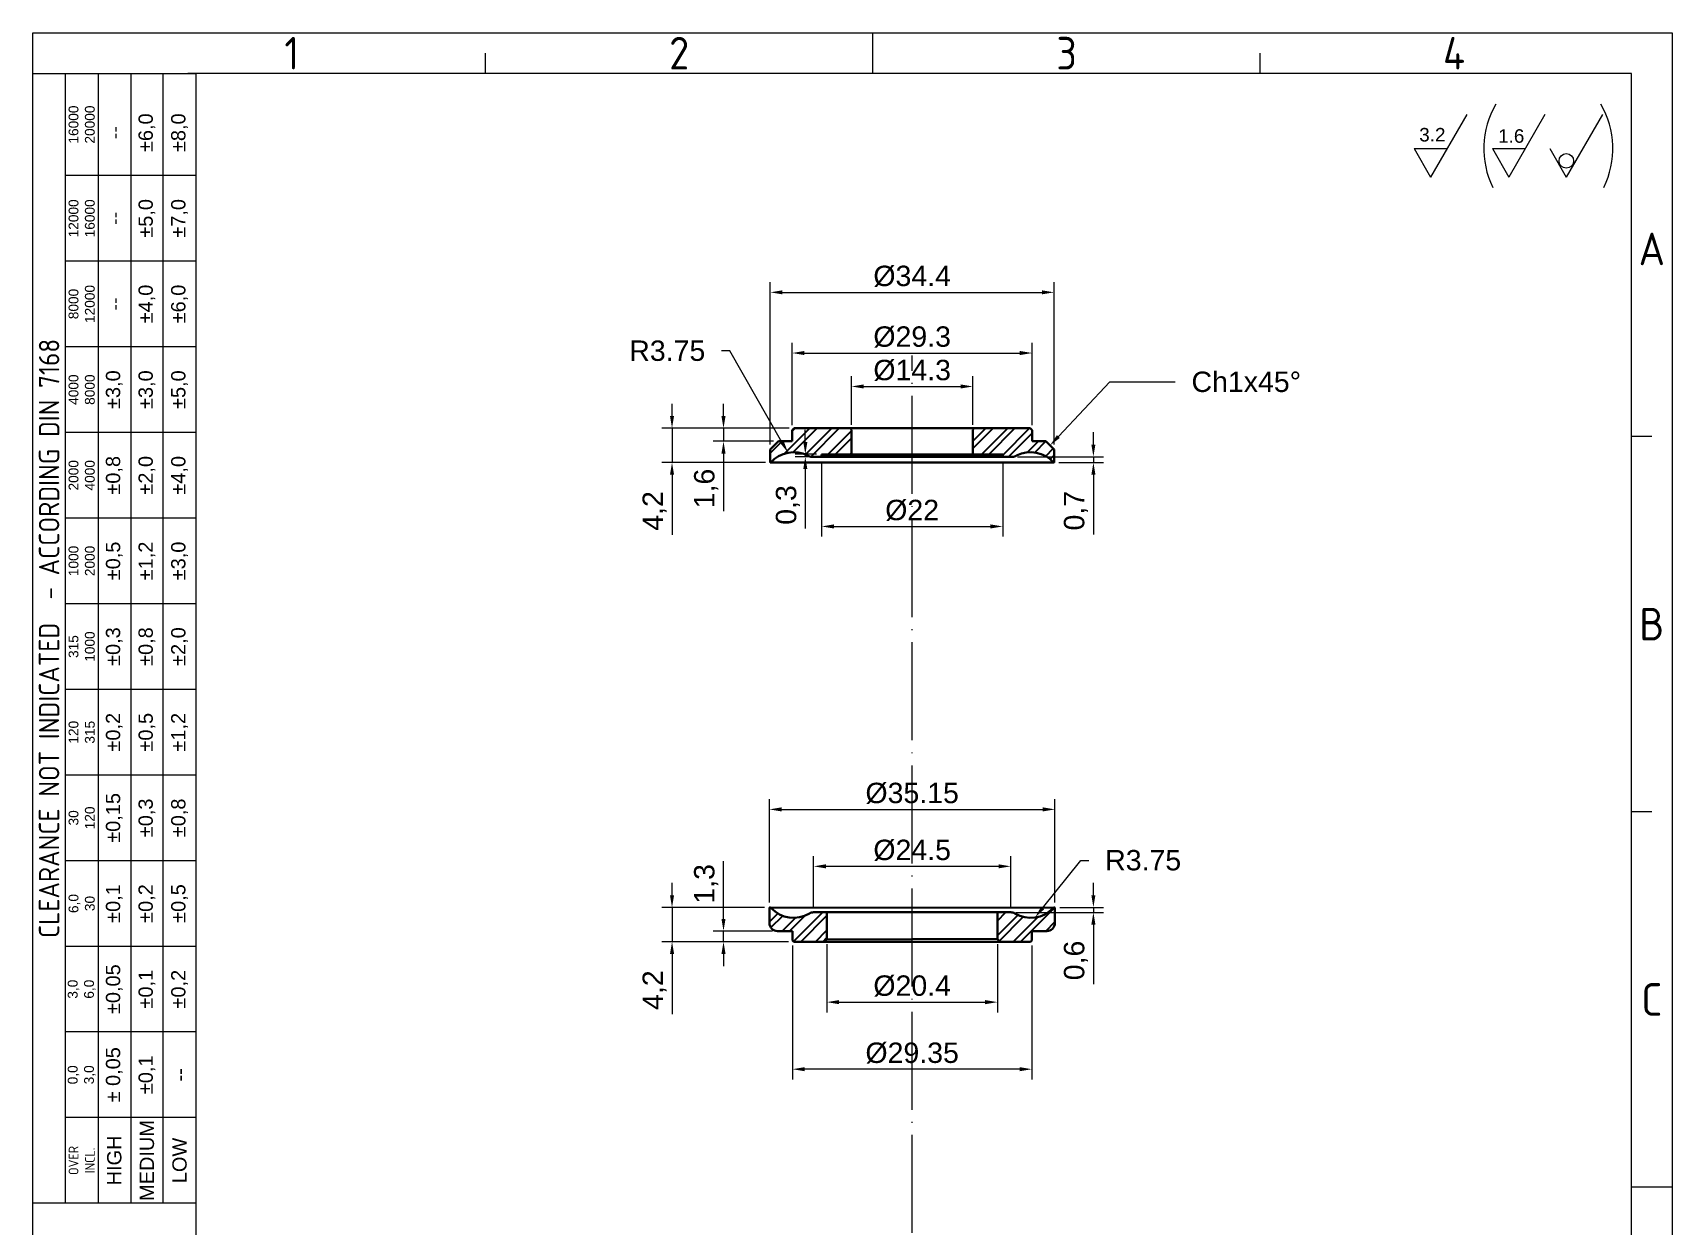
# Model space of a CAD drawing. Header units: millimetres. Extents: x 3311 to 3512, y 1102 to 1383.
# Drawn here: x 3311 to 3512, y 1236.2 to 1382.5 of the extents above; entities that cross this region are included whole.
import ezdxf
from ezdxf import colors
from ezdxf.entities.mleader import LeaderData, LeaderLine
from ezdxf.enums import TextEntityAlignment as Align
from ezdxf.math import Vec2, Vec3

# ---------------------------------------------------------------- set-up
doc = ezdxf.new("R2010")
doc.units = ezdxf.units.MM
doc.linetypes.add('ACAD_ISO04W100', pattern=[30, 24, -3, 0, -3])
for name, color, linetype, lineweight in [('AM_0', 7, 'Continuous', 40), ('AM_4', 1, 'ACAD_ISO04W100', 25), ('AM_5', 3, 'Continuous', 25), ('AM_7', 4, 'Continuous', 35)]:
    doc.layers.add(name, color=color, linetype=linetype, lineweight=lineweight)
doc.styles.add('ACISOTS', font='isocp.shx', dxfattribs={"height": 1})
doc.styles.get("Standard").update_dxf_attribs({"font": 'arial.ttf'})
doc.dimstyles.new('ISO-25', dxfattribs={"dimtxt": 2.5, "dimasz": 1.5, "dimexe": 1.25, "dimexo": 0.625, "dimtad": 1, "dimtxsty": 'Standard', "dimcen": 2.5, "dimadec": 0, "dimazin": 0, "dimtfac": 1, "dimtmove": 0, "dimatfit": 3, "dimfxl": 1, "dimarcsym": 0})

# ---------------------------------------------------------------- blocks, each defined once
blk = doc.blocks.new('*D11')
at = {"layer": 'AM_5', "color": 0, "lineweight": -2}
for p, q in [((3401.44, 1332.08), (3401.44, 1351.97)), ((3402.94, 1350.72), (3434.74, 1350.72)), ((3436.24, 1332.08), (3436.24, 1351.97))]:
    blk.add_line(p, q, dxfattribs=at)
at = {"layer": 'AM_5', "color": 0}
for points in [[(3402.94, 1350.97), (3402.94, 1350.47), (3401.44, 1350.72)], [(3434.74, 1350.97), (3434.74, 1350.47), (3436.24, 1350.72)]]:
    blk.add_solid(points, dxfattribs=at)
at = {"layer": 'Defpoints', "color": 0}
for p in [(3436.24, 1350.72), (3401.44, 1331.46), (3436.24, 1331.46)]:
    blk.add_point(p, dxfattribs=at)
at = {"layer": 'AM_5', "color": 0, "insert": (3418.84, 1352.69), "char_height": 2.5, "attachment_point": 5}
blk.add_mtext('%%C34.4', dxfattribs=at)
blk = doc.blocks.new('*D12')
at = {"layer": 'AM_5', "color": 0, "lineweight": -2}
for p, q in [((3404.14, 1334.43), (3404.14, 1344.53)), ((3405.64, 1343.28), (3432.04, 1343.28)), ((3433.54, 1334.43), (3433.54, 1344.53))]:
    blk.add_line(p, q, dxfattribs=at)
at = {"layer": 'AM_5', "color": 0}
for points in [[(3405.64, 1343.53), (3405.64, 1343.03), (3404.14, 1343.28)], [(3432.04, 1343.53), (3432.04, 1343.03), (3433.54, 1343.28)]]:
    blk.add_solid(points, dxfattribs=at)
at = {"layer": 'Defpoints', "color": 0}
for p in [(3433.54, 1343.28), (3404.14, 1333.81), (3433.54, 1333.81)]:
    blk.add_point(p, dxfattribs=at)
at = {"layer": 'AM_5', "color": 0, "insert": (3418.84, 1345.25), "char_height": 2.5, "attachment_point": 5}
blk.add_mtext('%%C29.3', dxfattribs=at)
blk = doc.blocks.new('*D14')
at = {"layer": 'AM_5', "color": 0, "lineweight": -2}
for p, q in [((3389.4, 1335.56), (3389.4, 1337.06)), ((3403.77, 1334.06), (3388.15, 1334.06)), ((3389.4, 1334.06), (3389.4, 1329.86)), ((3400.87, 1329.86), (3388.15, 1329.86)), ((3389.4, 1328.36), (3389.4, 1320.98))]:
    blk.add_line(p, q, dxfattribs=at)
at = {"layer": 'AM_5', "color": 0}
for points in [[(3389.15, 1335.56), (3389.65, 1335.56), (3389.4, 1334.06)], [(3389.15, 1328.36), (3389.65, 1328.36), (3389.4, 1329.86)]]:
    blk.add_solid(points, dxfattribs=at)
at = {"layer": 'Defpoints', "color": 0}
for p in [(3404.39, 1334.06), (3389.4, 1329.86), (3401.5, 1329.86)]:
    blk.add_point(p, dxfattribs=at)
at = {"layer": 'AM_5', "color": 0, "insert": (3387.27, 1323.92), "char_height": 2.5, "attachment_point": 5, "rotation": 90}
blk.add_mtext('4,2', dxfattribs=at)
blk = doc.blocks.new('*D15')
at = {"layer": 'AM_5', "color": 0, "lineweight": -2}
for p, q in [((3395.71, 1335.56), (3395.71, 1337.06)), ((3403.77, 1334.06), (3394.46, 1334.06)), ((3395.71, 1334.06), (3395.71, 1332.46)), ((3401.82, 1332.46), (3394.46, 1332.46)), ((3395.71, 1330.96), (3395.71, 1323.89))]:
    blk.add_line(p, q, dxfattribs=at)
at = {"layer": 'AM_5', "color": 0}
for points in [[(3395.46, 1335.56), (3395.96, 1335.56), (3395.71, 1334.06)], [(3395.46, 1330.96), (3395.96, 1330.96), (3395.71, 1332.46)]]:
    blk.add_solid(points, dxfattribs=at)
at = {"layer": 'Defpoints', "color": 0}
for p in [(3404.39, 1334.06), (3395.71, 1332.46), (3402.44, 1332.46)]:
    blk.add_point(p, dxfattribs=at)
at = {"layer": 'AM_5', "color": 0, "insert": (3393.58, 1326.67), "char_height": 2.5, "attachment_point": 5, "rotation": 90}
blk.add_mtext('1,6', dxfattribs=at)
blk = doc.blocks.new('*D16')
at = {"layer": 'AM_5', "color": 0, "lineweight": -2}
for p, q in [((3407.74, 1329.93), (3407.74, 1320.77)), ((3429.94, 1329.93), (3429.94, 1320.77)), ((3409.24, 1322.02), (3428.44, 1322.02))]:
    blk.add_line(p, q, dxfattribs=at)
at = {"layer": 'AM_5', "color": 0}
for points in [[(3409.24, 1322.27), (3409.24, 1321.77), (3407.74, 1322.02)], [(3428.44, 1322.27), (3428.44, 1321.77), (3429.94, 1322.02)]]:
    blk.add_solid(points, dxfattribs=at)
at = {"layer": 'Defpoints', "color": 0}
for p in [(3407.74, 1330.56), (3429.94, 1330.56), (3429.94, 1322.02)]:
    blk.add_point(p, dxfattribs=at)
at = {"layer": 'AM_5', "color": 0, "insert": (3418.84, 1323.99), "char_height": 2.5, "attachment_point": 5}
blk.add_mtext('%%C22', dxfattribs=at)
blk = doc.blocks.new('*D17')
at = {"layer": 'AM_5', "color": 0, "lineweight": -2}
for p, q in [((3405.74, 1332.36), (3405.74, 1333.86)), ((3407.12, 1330.86), (3404.49, 1330.86)), ((3405.74, 1330.86), (3405.74, 1330.56)), ((3407.12, 1330.56), (3404.49, 1330.56)), ((3405.74, 1329.06), (3405.74, 1321.75))]:
    blk.add_line(p, q, dxfattribs=at)
at = {"layer": 'AM_5', "color": 0}
for points in [[(3405.49, 1332.36), (3405.99, 1332.36), (3405.74, 1330.86)], [(3405.49, 1329.06), (3405.99, 1329.06), (3405.74, 1330.56)]]:
    blk.add_solid(points, dxfattribs=at)
at = {"layer": 'Defpoints', "color": 0}
for p in [(3407.74, 1330.86), (3405.74, 1330.56), (3407.74, 1330.56)]:
    blk.add_point(p, dxfattribs=at)
at = {"layer": 'AM_5', "color": 0, "insert": (3403.61, 1324.65), "char_height": 2.5, "attachment_point": 5, "rotation": 90}
blk.add_mtext('0,3', dxfattribs=at)
blk = doc.blocks.new('*D18')
at = {"layer": 'AM_5', "color": 0, "lineweight": -2}
for p, q in [((3441.06, 1332.06), (3441.06, 1333.56)), ((3431.75, 1330.56), (3442.31, 1330.56)), ((3436.84, 1329.86), (3442.31, 1329.86)), ((3441.06, 1330.56), (3441.06, 1329.86)), ((3441.06, 1328.36), (3441.06, 1321.05))]:
    blk.add_line(p, q, dxfattribs=at)
at = {"layer": 'AM_5', "color": 0}
for points in [[(3440.81, 1332.06), (3441.31, 1332.06), (3441.06, 1330.56)], [(3440.81, 1328.36), (3441.31, 1328.36), (3441.06, 1329.86)]]:
    blk.add_solid(points, dxfattribs=at)
at = {"layer": 'Defpoints', "color": 0}
for p in [(3431.13, 1330.56), (3436.21, 1329.86), (3441.06, 1329.86)]:
    blk.add_point(p, dxfattribs=at)
at = {"layer": 'AM_5', "color": 0, "insert": (3438.93, 1323.95), "char_height": 2.5, "attachment_point": 5, "rotation": 90}
blk.add_mtext('0,7', dxfattribs=at)
blk = doc.blocks.new('*D19')
at = {"layer": 'AM_5', "color": 0, "lineweight": -2}
for p, q in [((3401.34, 1275.91), (3401.34, 1288.58)), ((3436.34, 1275.91), (3436.34, 1288.58)), ((3402.84, 1287.33), (3434.84, 1287.33))]:
    blk.add_line(p, q, dxfattribs=at)
at = {"layer": 'AM_5', "color": 0}
for points in [[(3402.84, 1287.58), (3402.84, 1287.08), (3401.34, 1287.33)], [(3434.84, 1287.58), (3434.84, 1287.08), (3436.34, 1287.33)]]:
    blk.add_solid(points, dxfattribs=at)
at = {"layer": 'Defpoints', "color": 0}
for p in [(3436.34, 1287.33), (3401.34, 1275.28), (3436.34, 1275.28)]:
    blk.add_point(p, dxfattribs=at)
at = {"layer": 'AM_5', "color": 0, "insert": (3418.84, 1289.3), "char_height": 2.5, "attachment_point": 5}
blk.add_mtext('%%C35.15', dxfattribs=at)
blk = doc.blocks.new('*D20')
at = {"layer": 'AM_5', "color": 0, "lineweight": -2}
for p, q in [((3406.76, 1275.34), (3406.76, 1281.6)), ((3430.93, 1275.34), (3430.93, 1281.6)), ((3408.26, 1280.35), (3429.43, 1280.35))]:
    blk.add_line(p, q, dxfattribs=at)
at = {"layer": 'AM_5', "color": 0}
for points in [[(3408.26, 1280.6), (3408.26, 1280.1), (3406.76, 1280.35)], [(3429.43, 1280.6), (3429.43, 1280.1), (3430.93, 1280.35)]]:
    blk.add_solid(points, dxfattribs=at)
at = {"layer": 'Defpoints', "color": 0}
for p in [(3430.93, 1280.35), (3406.76, 1274.71), (3430.93, 1274.71)]:
    blk.add_point(p, dxfattribs=at)
at = {"layer": 'AM_5', "color": 0, "insert": (3418.84, 1282.32), "char_height": 2.5, "attachment_point": 5}
blk.add_mtext('%%C24.5', dxfattribs=at)
blk = doc.blocks.new('*D22')
at = {"layer": 'AM_5', "color": 0, "lineweight": -2}
for p, q in [((3404.17, 1270.64), (3404.17, 1254.23)), ((3433.52, 1270.64), (3433.52, 1254.23)), ((3432.02, 1255.48), (3405.67, 1255.48))]:
    blk.add_line(p, q, dxfattribs=at)
at = {"layer": 'AM_5', "color": 0}
for points in [[(3405.67, 1255.73), (3405.67, 1255.23), (3404.17, 1255.48)], [(3432.02, 1255.73), (3432.02, 1255.23), (3433.52, 1255.48)]]:
    blk.add_solid(points, dxfattribs=at)
at = {"layer": 'Defpoints', "color": 0}
for p in [(3404.17, 1271.26), (3433.52, 1271.26), (3404.17, 1255.48)]:
    blk.add_point(p, dxfattribs=at)
at = {"layer": 'AM_5', "color": 0, "insert": (3418.84, 1257.45), "char_height": 2.5, "attachment_point": 5}
blk.add_mtext('%%C29.35', dxfattribs=at)
blk = doc.blocks.new('*D23')
at = {"layer": 'AM_5', "color": 0, "lineweight": -2}
for p, q in [((3441.06, 1276.81), (3441.06, 1278.31)), ((3431.55, 1274.71), (3442.31, 1274.71)), ((3436.94, 1275.31), (3442.31, 1275.31)), ((3441.06, 1275.31), (3441.06, 1274.71)), ((3441.06, 1273.21), (3441.06, 1265.91))]:
    blk.add_line(p, q, dxfattribs=at)
at = {"layer": 'AM_5', "color": 0}
for points in [[(3440.81, 1276.81), (3441.31, 1276.81), (3441.06, 1275.31)], [(3440.81, 1273.21), (3441.31, 1273.21), (3441.06, 1274.71)]]:
    blk.add_solid(points, dxfattribs=at)
at = {"layer": 'Defpoints', "color": 0}
for p in [(3430.93, 1274.71), (3436.31, 1275.31), (3441.06, 1274.71)]:
    blk.add_point(p, dxfattribs=at)
at = {"layer": 'AM_5', "color": 0, "insert": (3438.93, 1268.81), "char_height": 2.5, "attachment_point": 5, "rotation": 90}
blk.add_mtext('0,6', dxfattribs=at)
blk = doc.blocks.new('*D24')
at = {"layer": 'AM_5', "color": 0, "lineweight": -2}
for p, q in [((3395.71, 1273.91), (3395.71, 1280.98)), ((3401.72, 1272.41), (3394.46, 1272.41)), ((3395.71, 1271.11), (3395.71, 1272.41)), ((3403.69, 1271.11), (3394.46, 1271.11)), ((3395.71, 1269.61), (3395.71, 1268.11))]:
    blk.add_line(p, q, dxfattribs=at)
at = {"layer": 'AM_5', "color": 0}
for points in [[(3395.46, 1273.91), (3395.96, 1273.91), (3395.71, 1272.41)], [(3395.46, 1269.61), (3395.96, 1269.61), (3395.71, 1271.11)]]:
    blk.add_solid(points, dxfattribs=at)
at = {"layer": 'Defpoints', "color": 0}
for p in [(3395.71, 1272.41), (3402.34, 1272.41), (3404.32, 1271.11)]:
    blk.add_point(p, dxfattribs=at)
at = {"layer": 'AM_5', "color": 0, "insert": (3393.58, 1278.2), "char_height": 2.5, "attachment_point": 5, "rotation": 90}
blk.add_mtext('1,3', dxfattribs=at)
blk = doc.blocks.new('*D25')
at = {"layer": 'AM_5', "color": 0, "lineweight": -2}
for p, q in [((3389.4, 1276.81), (3389.4, 1278.31)), ((3400.75, 1275.31), (3388.15, 1275.31)), ((3389.4, 1275.31), (3389.4, 1271.11)), ((3403.69, 1271.11), (3388.15, 1271.11)), ((3389.4, 1269.61), (3389.4, 1262.24))]:
    blk.add_line(p, q, dxfattribs=at)
at = {"layer": 'AM_5', "color": 0}
for points in [[(3389.15, 1276.81), (3389.65, 1276.81), (3389.4, 1275.31)], [(3389.15, 1269.61), (3389.65, 1269.61), (3389.4, 1271.11)]]:
    blk.add_solid(points, dxfattribs=at)
at = {"layer": 'Defpoints', "color": 0}
for p in [(3401.37, 1275.31), (3389.4, 1271.11), (3404.32, 1271.11)]:
    blk.add_point(p, dxfattribs=at)
at = {"layer": 'AM_5', "color": 0, "insert": (3387.27, 1265.17), "char_height": 2.5, "attachment_point": 5, "rotation": 90}
blk.add_mtext('4,2', dxfattribs=at)
blk = doc.blocks.new('*D33')
at = {"layer": 'AM_5', "color": 0, "lineweight": -2}
for p, q in [((3411.39, 1334.48), (3411.39, 1340.43)), ((3412.89, 1339.18), (3424.79, 1339.18)), ((3426.29, 1334.48), (3426.29, 1340.43))]:
    blk.add_line(p, q, dxfattribs=at)
at = {"layer": 'AM_5', "color": 0}
for points in [[(3412.89, 1339.43), (3412.89, 1338.93), (3411.39, 1339.18)], [(3424.79, 1339.43), (3424.79, 1338.93), (3426.29, 1339.18)]]:
    blk.add_solid(points, dxfattribs=at)
at = {"layer": 'Defpoints', "color": 0}
for p in [(3426.29, 1339.18), (3411.39, 1333.86), (3426.29, 1333.86)]:
    blk.add_point(p, dxfattribs=at)
at = {"layer": 'AM_5', "color": 0, "insert": (3418.84, 1341.15), "char_height": 2.5, "attachment_point": 5}
blk.add_mtext('%%C14.3', dxfattribs=at)
blk = doc.blocks.new('*D34')
at = {"layer": 'AM_5', "color": 0, "lineweight": -2}
for p, q in [((3408.39, 1270.79), (3408.39, 1262.45)), ((3429.29, 1270.79), (3429.29, 1262.45)), ((3409.89, 1263.7), (3427.79, 1263.7))]:
    blk.add_line(p, q, dxfattribs=at)
at = {"layer": 'AM_5', "color": 0}
for points in [[(3409.89, 1263.95), (3409.89, 1263.45), (3408.39, 1263.7)], [(3427.79, 1263.95), (3427.79, 1263.45), (3429.29, 1263.7)]]:
    blk.add_solid(points, dxfattribs=at)
at = {"layer": 'Defpoints', "color": 0}
for p in [(3408.39, 1271.41), (3429.29, 1271.41), (3429.29, 1263.7)]:
    blk.add_point(p, dxfattribs=at)
at = {"layer": 'AM_5', "color": 0, "insert": (3418.84, 1265.68), "char_height": 2.5, "attachment_point": 5}
blk.add_mtext('%%C20.4', dxfattribs=at)

msp = doc.modelspace()

# ---------------------------------------------------------------- hatches: boundary and pattern name
at = {"layer": 'AM_7'}
h = msp.add_hatch(dxfattribs=at)
h.set_pattern_fill('ANSI32', color=256, scale=0.2, style=0)
h.set_pattern_definition([(45, (39.5388, 1.3185), (-1.3470384, 1.3470384), []), (45, (40.4368, 1.3185), (-1.3470384, 1.3470384), [])])
h.paths.add_polyline_path([(3404.392, 1334.055), (3404.142, 1333.805), (3404.142, 1332.455), (3402.442, 1332.455), (3401.442, 1331.455), (3401.442, 1329.885, 0.4142136), (3401.472, 1329.855, 0.024034), (3401.496, 1329.856, -0.3519399), (3406.125, 1330.653, 0.1117934), (3406.556, 1330.555), (3407.742, 1330.555), (3407.742, 1330.855), (3411.392, 1330.855), (3411.392, 1333.855, 0.4142136), (3411.192, 1334.055)])
h.paths.add_polyline_path([(3426.491, 1334.055, 0.4142136), (3426.291, 1333.855), (3426.291, 1330.855), (3429.941, 1330.855), (3429.941, 1330.555), (3431.127, 1330.555, 0.1117934), (3431.558, 1330.653, -0.3519391), (3436.189, 1329.865, 0.6901921), (3436.241, 1329.885), (3436.241, 1331.455), (3435.241, 1332.455), (3433.541, 1332.455), (3433.541, 1333.805), (3433.291, 1334.055)])
h = msp.add_hatch(dxfattribs=at)
h.set_pattern_fill('ANSI32', color=256, scale=0.2, style=0)
h.set_pattern_definition([(45, (0, -4.8543), (-1.3470384, 1.3470384), []), (45, (0.898, -4.8543), (-1.3470384, 1.3470384), [])])
h.paths.add_polyline_path([(3433.366, 1271.112), (3433.516, 1271.262), (3433.516, 1272.412), (3435.341, 1272.412, 0.4142136), (3436.341, 1273.412), (3436.341, 1275.282, 0.4142136), (3436.311, 1275.312, 0.2103167), (3436.127, 1275.232, -0.3551169), (3431.443, 1274.569, 0.1362805), (3430.927, 1274.712), (3429.291, 1274.712), (3429.291, 1271.412), (3429.591, 1271.112)])
h.paths.add_polyline_path([(3401.556, 1275.232, 0.2087342), (3401.373, 1275.312, 0.429518), (3401.341, 1275.282), (3401.341, 1273.412, 0.4142136), (3402.341, 1272.412), (3404.166, 1272.412), (3404.166, 1271.262), (3404.316, 1271.112), (3408.091, 1271.112), (3408.391, 1271.412), (3408.391, 1274.712), (3406.755, 1274.712, 0.1362805), (3406.24, 1274.569, -0.3551164)])

# ---------------------------------------------------------------- linework, layer by layer
at = {"color": 135, "lineweight": 25}
for p, q in [((3311.026, 1101.54), (3311.026, 1382.54)), ((3311.026, 1382.54), (3512.026, 1382.54)), ((3414.026, 1377.54), (3414.026, 1382.54)), ((3512.026, 1382.54), (3512.026, 1101.54)), ((3366.526, 1377.54), (3366.526, 1380.04)), ((3461.526, 1377.54), (3461.526, 1380.04)), ((3315.026, 1239.04), (3315.026, 1377.54)), ((3319.026, 1377.54), (3319.026, 1239.04)), ((3323.026, 1377.54), (3323.026, 1239.04)), ((3327.026, 1239.04), (3327.026, 1377.54)), ((3331.026, 1365.04), (3315.026, 1365.04)), ((3331.026, 1354.54), (3315.026, 1354.54)), ((3331.026, 1344.04), (3315.026, 1344.04)), ((3331.026, 1333.54), (3315.026, 1333.54)), ((3509.526, 1333.04), (3507.026, 1333.04)), ((3331.026, 1323.04), (3315.026, 1323.04)), ((3331.026, 1312.54), (3315.026, 1312.54)), ((3331.026, 1302.04), (3315.026, 1302.04)), ((3331.026, 1291.54), (3315.026, 1291.54)), ((3509.526, 1287.04), (3507.026, 1287.04)), ((3331.026, 1281.04), (3315.026, 1281.04)), ((3331.026, 1270.54), (3315.026, 1270.54)), ((3331.026, 1260.04), (3315.026, 1260.04)), ((3331.026, 1249.54), (3315.026, 1249.54)), ((3507.026, 1241.04), (3512.026, 1241.04))]:
    msp.add_line(p, q, dxfattribs=at)
for p, q in [((3507.026, 1377.54), (3330.026, 1377.54)), ((3331.026, 1377.54), (3331.026, 1106.54)), ((3507.026, 1106.54), (3507.026, 1377.54))]:
    msp.add_line(p, q)
msp.add_lwpolyline([(3331.026, 1377.54), (3331.026, 1239.04), (3311.026, 1239.04), (3311.026, 1377.54)], close=True, dxfattribs=at)
at = {"layer": 'AM_0'}
for p, q in [((3404.142, 1333.805), (3404.392, 1334.055)), ((3404.142, 1333.805), (3404.142, 1332.455)), ((3404.392, 1334.055), (3418.841, 1334.055)), ((3404.392, 1334.055), (3411.192, 1334.055)), ((3411.392, 1330.855), (3411.392, 1333.855)), ((3433.291, 1334.055), (3418.841, 1334.055)), ((3426.291, 1330.855), (3426.291, 1333.855)), ((3433.291, 1334.055), (3426.491, 1334.055)), ((3433.541, 1333.805), (3433.291, 1334.055)), ((3433.541, 1333.805), (3433.541, 1332.455)), ((3401.442, 1331.455), (3402.442, 1332.455)), ((3401.442, 1331.455), (3401.442, 1329.885)), ((3404.142, 1332.455), (3402.442, 1332.455)), ((3407.742, 1330.555), (3407.742, 1330.855)), ((3407.742, 1330.855), (3418.841, 1330.855)), ((3429.941, 1330.855), (3418.841, 1330.855)), ((3429.941, 1330.555), (3429.941, 1330.855)), ((3433.541, 1332.455), (3435.241, 1332.455)), ((3436.241, 1331.455), (3435.241, 1332.455)), ((3436.241, 1331.455), (3436.241, 1329.885)), ((3401.472, 1329.855), (3401.473, 1329.855)), ((3401.496, 1329.856), (3436.187, 1329.856)), ((3406.556, 1330.555), (3407.742, 1330.555)), ((3407.742, 1330.555), (3418.841, 1330.555)), ((3429.941, 1330.555), (3418.841, 1330.555)), ((3431.127, 1330.555), (3429.941, 1330.555)), ((3436.211, 1329.855), (3436.21, 1329.855)), ((3401.341, 1275.282), (3436.31, 1275.312)), ((3401.341, 1273.412), (3401.341, 1275.282)), ((3401.371, 1275.312), (3401.373, 1275.312)), ((3406.755, 1274.712), (3418.841, 1274.712)), ((3408.391, 1274.712), (3408.391, 1271.412)), ((3430.927, 1274.712), (3418.841, 1274.712)), ((3429.291, 1274.712), (3429.291, 1271.412)), ((3436.311, 1275.312), (3436.31, 1275.312)), ((3436.341, 1273.412), (3436.341, 1275.282)), ((3402.341, 1272.412), (3404.166, 1272.412)), ((3404.166, 1271.262), (3404.166, 1272.412)), ((3435.341, 1272.412), (3433.516, 1272.412)), ((3433.516, 1271.262), (3433.516, 1272.412)), ((3404.166, 1271.262), (3404.316, 1271.112)), ((3404.316, 1271.112), (3418.841, 1271.112)), ((3408.091, 1271.112), (3408.391, 1271.412)), ((3433.366, 1271.112), (3418.841, 1271.112)), ((3429.591, 1271.112), (3429.291, 1271.412)), ((3433.516, 1271.262), (3433.366, 1271.112))]:
    msp.add_line(p, q, dxfattribs=at)
for centre, radius, start, end in [((3411.192, 1333.855), 0.2, 0, 90), ((3426.491, 1333.855), 0.2, 90, 180), ((3404.306, 1327.373), 3.75, 62.45805, 138.5408), ((3406.556, 1331.555), 1, 238.95805, 270), ((3431.127, 1331.555), 1, 270, 301.04195), ((3433.377, 1327.373), 3.75, 41.4592, 117.54195), ((3401.472, 1329.885), 0.03, 180, 270), ((3401.473, 1330.105), 0.25, 270, 275.15875), ((3436.21, 1330.105), 0.25, 264.84125, 270), ((3436.211, 1329.885), 0.03, 270, 0), ((3401.371, 1275.282), 0.03, 90, 180), ((3401.373, 1275.062), 0.25, 42.83881, 90), ((3404.306, 1277.782), 3.75, 222.83881, 301.04195), ((3406.755, 1273.712), 1, 90, 121.04195), ((3430.927, 1273.712), 1, 58.95805, 90), ((3433.377, 1277.782), 3.75, 238.95805, 317.16119), ((3436.31, 1275.062), 0.25, 90, 137.16119), ((3436.311, 1275.282), 0.03, 0, 90), ((3402.341, 1273.412), 1, 180, 270), ((3435.341, 1273.412), 1, 270, 0)]:
    msp.add_arc(centre, radius, start, end, dxfattribs=at)
at = {"layer": 'AM_4', "ltscale": 0.5}
msp.add_line((3418.841, 1190.114), (3418.841, 1342.965), dxfattribs=at)
at = {"layer": 'AM_5'}
for p, q in [((3486.826, 1372.525), (3482.4, 1364.858)), ((3496.412, 1372.525), (3491.986, 1364.858)), ((3503.46, 1372.525), (3499.034, 1364.858)), ((3480.388, 1368.343), (3484.412, 1368.343)), ((3480.388, 1368.343), (3482.4, 1364.858)), ((3489.974, 1368.343), (3493.998, 1368.343)), ((3489.974, 1368.343), (3491.986, 1364.858)), ((3497.022, 1368.343), (3499.034, 1364.858))]:
    msp.add_line(p, q, dxfattribs=at)
msp.add_circle((3499.042, 1366.833), 0.892, dxfattribs=at)
for centre, start, end in [((3499.762, 1368.335), 149.81687, 205.95777), ((3493.905, 1368.335), 334.04223, 30.18313)]:
    msp.add_arc(centre, 10.835, start, end, dxfattribs=at)
at = {"layer": 'AM_7'}
for p in [(3408.391, 1271.412), (3429.291, 1271.412)]:
    msp.add_line(p, (3418.841, 1271.412), dxfattribs=at)

# ---------------------------------------------------------------- texts
at = {"color": 135, "lineweight": 25, "style": 'ACISOTS'}
for s, p in [('1', (3342.776, 1380.04)), ('2', (3390.276, 1380.04)), ('3', (3437.776, 1380.04)), ('4', (3485.276, 1380.04)), ('A', (3509.526, 1356.04)), ('B', (3509.526, 1310.04)), ('C', (3509.526, 1264.04))]:
    msp.add_text(s, height=4, dxfattribs=at).set_placement(p, align=Align.MIDDLE)
at = {"color": 135, "lineweight": 25, "attachment_point": 5, "rotation": 90}
for s, insert, char_height, width in [('16000\\P20000', (3317.026, 1371.29), 1.2, 12.5), ('--', (3321.026, 1370.29), 1.75, 10.5), ('±6,0', (3325.026, 1370.29), 1.75, 10.5), ('±8,0', (3329.026, 1370.29), 1.75, 10.5), ('12000\\P16000', (3317.026, 1359.79), 1.2, 10.5), ('±5,0', (3325.026, 1359.79), 1.75, 10.5), ('±7,0', (3329.026, 1359.79), 1.75, 10.5), ('--', (3321.026, 1359.79), 1.75, 10.5), ('8000\\P12000', (3317.026, 1349.29), 1.2, 10.5), ('±4,0', (3325.026, 1349.29), 1.75, 10.5), ('±6,0', (3329.026, 1349.29), 1.75, 10.5), ('--', (3321.026, 1349.29), 1.75, 10.5), ('{\\Fisocp.shx|c0;CLEARANCE NOT INDICATED  - ACCORDING DIN 7168}', (3313.026, 1308.29), 2.5, 138.5), ('±3,0', (3321.026, 1338.79), 1.75, 10.5), ('±3,0', (3325.026, 1338.79), 1.75, 10.5), ('±5,0', (3329.026, 1338.79), 1.75, 10.5), ('4000\\P8000', (3317.026, 1338.79), 1.2, 10.5), ('2000\\P4000', (3317.026, 1328.29), 1.2, 10.5), ('±0,8', (3321.026, 1328.29), 1.75, 10.5), ('±2,0', (3325.026, 1328.29), 1.75, 10.5), ('±4,0', (3329.026, 1328.29), 1.75, 10.5), ('1000\\P2000', (3317.026, 1317.79), 1.2, 10.5), ('±0,5', (3321.026, 1317.79), 1.75, 10.5), ('±1,2', (3325.026, 1317.79), 1.75, 10.5), ('±3,0', (3329.026, 1317.79), 1.75, 10.5), ('315\\P1000', (3317.026, 1307.29), 1.2, 10.5), ('±0,3', (3321.026, 1307.29), 1.75, 10.5), ('±0,8', (3325.026, 1307.29), 1.75, 10.5), ('±2,0', (3329.026, 1307.29), 1.75, 10.5), ('±0,2', (3321.026, 1296.79), 1.75, 10.5), ('±0,5', (3325.026, 1296.79), 1.75, 10.5), ('±1,2', (3329.026, 1296.79), 1.75, 10.5), ('120\\P315', (3317.026, 1296.79), 1.2, 10.5), ('±0,15', (3321.026, 1286.29), 1.75, 10.5), ('±0,3', (3325.026, 1286.29), 1.75, 10.5), ('±0,8', (3329.026, 1286.29), 1.75, 10.5), ('30\\P120', (3317.026, 1286.29), 1.2, 10.5), ('6,0\\P30', (3317.026, 1275.79), 1.2, 10.5), ('±0,1', (3321.026, 1275.79), 1.75, 10.5), ('±0,2', (3325.026, 1275.79), 1.75, 10.5), ('±0,5', (3329.026, 1275.79), 1.75, 10.5), ('3,0\\P6,0', (3317.026, 1265.29), 1.2, 10.5), ('±0,05', (3321.026, 1265.29), 1.75, 10.5), ('±0,1', (3325.026, 1265.29), 1.75, 10.5), ('±0,2', (3329.026, 1265.29), 1.75, 10.5), ('± 0,05', (3321.026, 1254.79), 1.75, 10.5), ('\\pt4.79529;±0,1', (3325.026, 1254.79), 1.75, 10.5), ('0,0\\P3,0', (3317.026, 1254.79), 1.2, 10.5), ('--', (3329.026, 1254.79), 1.75, 10.5), ('MEDIUM', (3325.026, 1244.29), 1.75, 10.5), ('HIGH', (3321.026, 1244.29), 1.75, 10.5), ('LOW', (3329.026, 1244.29), 1.75, 10.5), ('{\\Fisocp.shx|c0;OVER\\PINCL.}', (3317.026, 1244.29), 1.2, 10.5)]:
    msp.add_mtext(s, dxfattribs=dict(at, insert=insert, char_height=char_height, width=width))
at = {"layer": 'AM_5', "char_height": 1.656, "attachment_point": 1}
for s, insert in [('3.2', (3481.009, 1370.873)), ('1.6', (3490.682, 1370.713))]:
    msp.add_mtext_dynamic_manual_height_columns(s, width=18.23779, gutter_width=12.5, heights=[0], dxfattribs=dict(at, insert=insert))

# ---------------------------------------------------------------- dimensions: what is measured, and where the dimension line sits
at = {"layer": 'AM_5'}
for base, p1, p2, text, picture, middle in [((3436.241, 1350.721), (3401.442, 1331.455), (3436.241, 1331.455), '%%C34.4', '*D11', (3418.841, 1352.692)), ((3433.541, 1343.275), (3404.142, 1333.805), (3433.541, 1333.805), '%%C29.3', '*D12', (3418.841, 1345.247)), ((3426.291, 1339.175), (3411.392, 1333.855), (3426.291, 1333.855), '%%C14.3', '*D33', (3418.841, 1341.146)), ((3429.941, 1322.016), (3407.742, 1330.555), (3429.941, 1330.555), '%%C22', '*D16', (3418.841, 1323.988)), ((3436.341, 1287.328), (3401.341, 1275.282), (3436.341, 1275.282), '%%C35.15', '*D19', (3418.841, 1289.3)), ((3430.927, 1280.352), (3406.755, 1274.712), (3430.927, 1274.712), '%%C24.5', '*D20', (3418.841, 1282.323)), ((3404.166, 1255.483), (3433.516, 1271.262), (3404.166, 1271.262), '%%C29.35', '*D22', (3418.841, 1257.454)), ((3429.291, 1263.705), (3408.391, 1271.412), (3429.291, 1271.412), '%%C20.4', '*D34', (3418.841, 1265.676))]:
    dim = msp.add_linear_dim(base=base, p1=p1, p2=p2, text=text, dimstyle='ISO-25', dxfattribs=at)
    dim.commit()
    dim.dimension.update_dxf_attribs({"geometry": picture, "text_midpoint": middle})
for base, p1, p2, picture, middle in [((3389.397, 1329.856), (3404.392, 1334.055), (3401.496, 1329.856), '*D14', (3387.27, 1323.918)), ((3395.708, 1332.455), (3404.392, 1334.055), (3402.442, 1332.455), '*D15', (3393.58, 1326.673)), ((3405.739, 1330.555), (3407.742, 1330.855), (3407.742, 1330.555), '*D17', (3403.612, 1324.654)), ((3441.056, 1329.855), (3431.127, 1330.555), (3436.211, 1329.855), '*D18', (3438.929, 1323.954)), ((3395.708, 1272.412), (3404.316, 1271.112), (3402.341, 1272.412), '*D24', (3393.58, 1278.195)), ((3389.397, 1271.112), (3401.371, 1275.312), (3404.316, 1271.112), '*D25', (3387.27, 1265.174)), ((3441.056, 1274.712), (3436.311, 1275.312), (3430.927, 1274.712), '*D23', (3438.929, 1268.812))]:
    dim = msp.add_linear_dim(base=base, p1=p1, p2=p2, angle=90, dimstyle='ISO-25', dxfattribs=at)
    dim.commit()
    dim.dimension.update_dxf_attribs({"geometry": picture, "text_midpoint": middle})

# ---------------------------------------------------------------- leaders
ml = msp.add_multileader_mtext('Standard', dxfattribs=at)
ml.set_content('R3.75', color=256)
ml.set_leader_properties()
ml.build(insert=Vec2(0, 0))
ml.multileader.update_dxf_attribs({"arrow_head_size": 1.5})
ctx = ml.context
ctx.base_point, ctx.char_height, ctx.arrow_head_size, ctx.plane_origin = Vec3(3382.571, 1343.543), 2.5, 1.5, Vec3(3403.623, 1331.061)
ctx.text_align_type = 2
notes = []
notes.append((ctx, [(0, (1, 1, 0), (3396.476, 1343.543), (-1, 0), 1, [(0, [(3403.623, 1331.061)], 0, [])])]))
ctx.mtext.insert, ctx.mtext.alignment, ctx.mtext.flow_direction = Vec3(3393.476, 1344.816), 3, 5
ml = msp.add_multileader_mtext('Standard', dxfattribs=at)
ml.set_content('Ch1x45%%D', color=256)
ml.set_leader_properties()
ml.build(insert=Vec2(0, 0))
ml.multileader.update_dxf_attribs({"arrow_head_size": 1.5})
ctx = ml.context
ctx.base_point, ctx.char_height, ctx.arrow_head_size, ctx.plane_origin = Vec3(3451.088, 1339.732), 2.5, 1.5, Vec3(3435.741, 1331.955)
notes.append((ctx, [(0, (1, 1, 0), (3443.088, 1339.732), (1, 0), 8, [(0, [(3435.741, 1331.955)], 0, [])])]))
ctx.mtext.insert, ctx.mtext.flow_direction = Vec3(3453.088, 1341.003), 5
ml = msp.add_multileader_mtext('Standard', dxfattribs=at)
ml.set_content('R3.75', color=256)
ml.set_leader_properties()
ml.build(insert=Vec2(0, 0))
ml.multileader.update_dxf_attribs({"arrow_head_size": 1.5})
ctx = ml.context
ctx.base_point, ctx.char_height, ctx.arrow_head_size, ctx.plane_origin = Vec3(3440.503, 1281.081), 2.5, 1.5, Vec3(3433.903, 1274.069)
notes.append((ctx, [(0, (1, 1, 0), (3439.503, 1281.081), (1, 0), 1, [(0, [(3433.903, 1274.069)], 0, [])])]))
ctx.mtext.insert, ctx.mtext.flow_direction = Vec3(3442.503, 1282.354), 5
for ctx, leaders in notes:
    for number, flags, end, landing, length, lines in leaders:
        leader = LeaderData()
        leader.index, (leader.has_last_leader_line, leader.has_dogleg_vector, leader.attachment_direction) = number, flags
        leader.last_leader_point, leader.dogleg_vector, leader.dogleg_length = Vec3(end), Vec3(landing), length
        for number, points, colour, breaks in lines:
            line = LeaderLine()
            line.index, line.vertices, line.color, line.breaks = number, Vec3.list(points), colors.encode_raw_color(colour), breaks
            leader.lines.append(line)
        ctx.leaders.append(leader)

doc.saveas('drawing.dxf')
